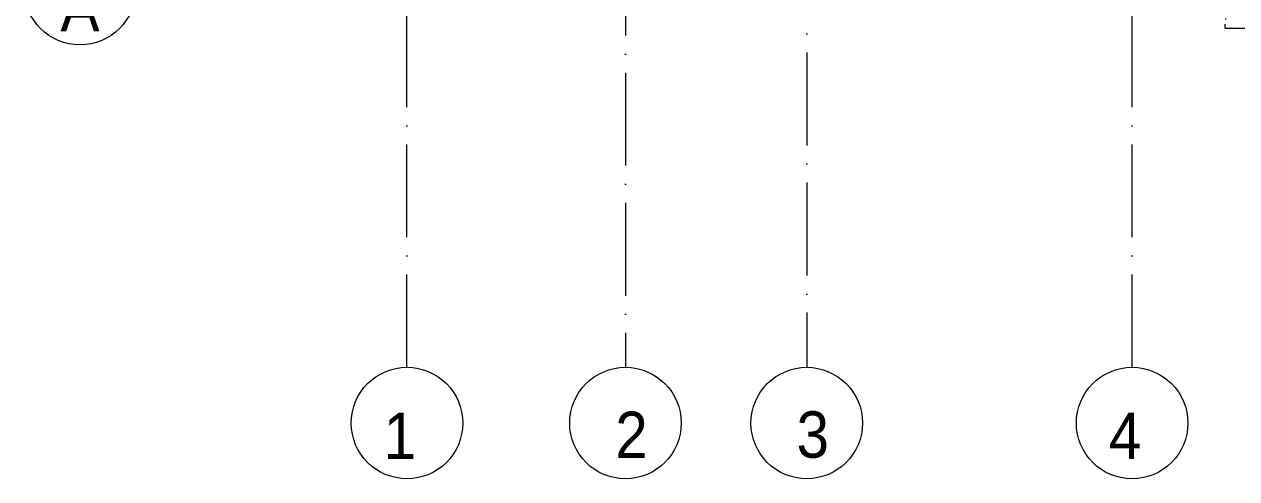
# Model space of a CAD drawing. Header units: millimetres. Extents: x -6467 to 106027, y -7090 to 195095.
# Drawn here: x -6358 to 6684, y 95524 to 100417 of the extents above; entities that cross this region are included whole.
import ezdxf

# ---------------------------------------------------------------- set-up
doc = ezdxf.new("R2010")
doc.units = ezdxf.units.MM
doc.linetypes.add('50_200_ШТРИХ_1Т_ш5_п1_п1_', pattern=[1400, 1000, -200, 0, -200])
doc.layers.add('A-GLAZ', color=7, linetype='Continuous', lineweight=5)
for name, color, linetype, lineweight, true_color in [('Оси-1', 7, 'Continuous', 20, 0xaaaaaa), ('Оси-2', 7, 'Continuous', 9, 0xaaaaaa), ('Оси-3', 7, '50_200_ШТРИХ_1Т_ш5_п1_п1_', 9, 0xaaaaaa)]:
    doc.layers.add(name, color=color, linetype=linetype, lineweight=lineweight, true_color=true_color)
doc.styles.add('Arial', font='arial.ttf', dxfattribs={"width": 0.9, "height": 500})

# ---------------------------------------------------------------- blocks, each defined once
blk = doc.blocks.new('Отлив_СКБ - Отлив витража-V316-АИ_План этажа Радиаторы_3')
at = {"layer": 'A-GLAZ'}
for p, q in [((0, 57), (0, 100)), ((875, 100), (0, 100)), ((0, 2), (10, 2)), ((865, 2), (875, 2)), ((875, 100), (875, 57))]:
    blk.add_line(p, q, dxfattribs=at)
blk = doc.blocks.new('Ось сетки - Круг_Ø6_00__ISO-2_5_0_9K_-17386508-АИ_План этажа Радиаторы_3')
at = {"layer": 'Оси-1'}
blk.add_circle((0, 0), 3, dxfattribs=at)

msp = doc.modelspace()

# ---------------------------------------------------------------- linework, layer by layer
at = {"layer": 'Оси-3'}
for p, q in [((-2241, 96724), (-2241, 193895)), ((5559, 96724), (5559, 193895)), ((2059, 109914), (2059, 96724)), ((109, 109696), (109, 96724))]:
    msp.add_line(p, q, dxfattribs=at)

# ---------------------------------------------------------------- block references
at = {"layer": 'A-GLAZ', "rotation": 180}
msp.add_blockref('Отлив_СКБ - Отлив витража-V316-АИ_План этажа Радиаторы_3', (7435, 100475), dxfattribs=at)
at = {"layer": 'Оси-1', "xscale": 199.9999999999999, "yscale": 199.9999999999999, "zscale": 199.9999999999999}
for p, rotation in [((-5758, 100795), 89.99999999999982), ((109, 96124), 180), ((2059, 96124), 180)]:
    msp.add_blockref('Ось сетки - Круг_Ø6_00__ISO-2_5_0_9K_-17386508-АИ_План этажа Радиаторы_3', p, dxfattribs=dict(at, rotation=rotation))
for p in [(-2241, 96124), (5559, 96124)]:
    msp.add_blockref('Ось сетки - Круг_Ø6_00__ISO-2_5_0_9K_-17386508-АИ_План этажа Радиаторы_3', p, dxfattribs=at)

# ---------------------------------------------------------------- texts
at = {"layer": 'Оси-2', "char_height": 500, "attachment_point": 5, "line_spacing_factor": 0.936439, "style": 'Arial'}
for s, insert, width in [('\\pxqc,t4.572,9.144,13.716,18.288,22.86,27.432,32.004,36.576,41.148,45.72,50.292,54.864,59.436,64.008,68.58,73.152,77.724,82.296,86.868,91.44,96.012,100.584,105.156,109.728,114.3,118.872,123.444,128.016,132.588,137.16,141.732,146.304;{А}', (-5758, 100592), 428.4), ('\\pxqc,t4.572,9.144,13.716,18.288,22.86,27.432,32.004,36.576,41.148,45.72,50.292,54.864,59.436,64.008,68.58,73.152,77.724,82.296,86.868,91.44,96.012,100.584,105.156,109.728,114.3,118.872,123.444,128.016,132.588,137.16,141.732,146.304;{2}', (174, 95997), 358.2), ('\\pxqc,t4.572,9.144,13.716,18.288,22.86,27.432,32.004,36.576,41.148,45.72,50.292,54.864,59.436,64.008,68.58,73.152,77.724,82.296,86.868,91.44,96.012,100.584,105.156,109.728,114.3,118.872,123.444,128.016,132.588,137.16,141.732,146.304;{3}', (2124, 95997), 358.2), ('\\pxqc,t4.572,9.144,13.716,18.288,22.86,27.432,32.004,36.576,41.148,45.72,50.292,54.864,59.436,64.008,68.58,73.152,77.724,82.296,86.868,91.44,96.012,100.584,105.156,109.728,114.3,118.872,123.444,128.016,132.588,137.16,141.732,146.304;{1}', (-2317, 95987), 358.2), ('\\pxqc,t4.572,9.144,13.716,18.288,22.86,27.432,32.004,36.576,41.148,45.72,50.292,54.864,59.436,64.008,68.58,73.152,77.724,82.296,86.868,91.44,96.012,100.584,105.156,109.728,114.3,118.872,123.444,128.016,132.588,137.16,141.732,146.304;{4}', (5483, 95987), 358.2)]:
    msp.add_mtext(s, dxfattribs=dict(at, insert=insert, width=width))

doc.saveas('drawing.dxf')
